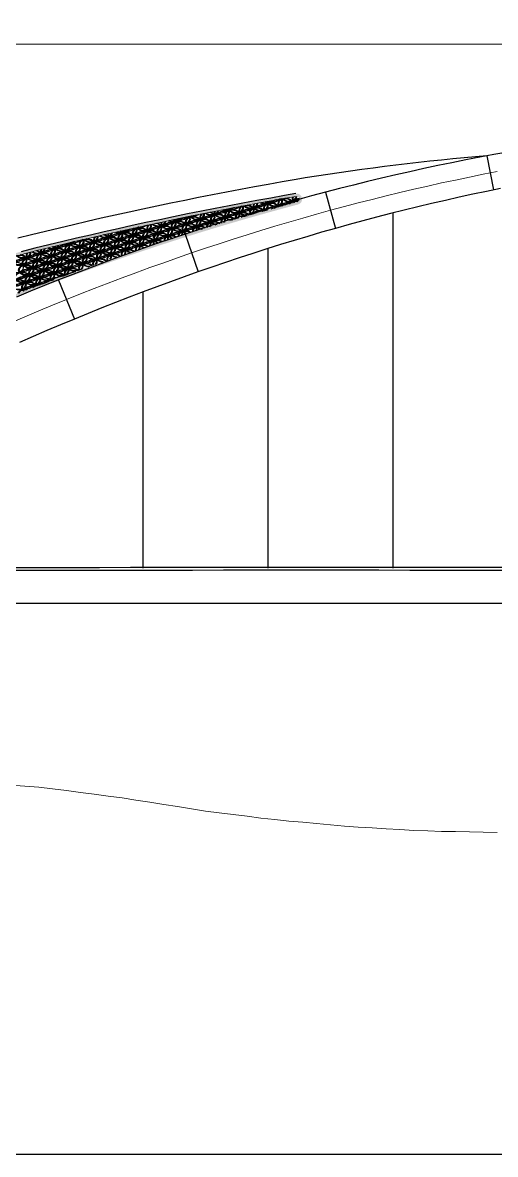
# Model space of a CAD drawing. Extents: x 1767995 to 4174245, y 542814 to 862564.
# Drawn here: x 3923178 to 3957203, y 542814 to 624309 of the extents above; entities that cross this region are included whole.
import ezdxf

# ---------------------------------------------------------------- set-up
doc = ezdxf.new("R2010")
doc.units = 0
doc.header["$LTSCALE"] = 3500
doc.layers.get('Defpoints').update_dxf_attribs({"color": 8})
for name, color, linetype, lineweight in [('1粗实线', 1, 'Continuous', 30), ('5文本', 7, 'Continuous', 15), ('文字', 7, 'Continuous', 15), ('标注', 3, 'Continuous', 18), ('桥 构造粗实', 1, 'Continuous', 30), ('细实线', 7, 'Continuous', 15)]:
    doc.layers.add(name, color=color, linetype=linetype, lineweight=lineweight)

# ---------------------------------------------------------------- blocks, each defined once
blk = doc.blocks.new('332323')
at = {"color": 8}
for centre, major_axis, start_param, end_param in [((58066, 26996), (-550, 0), 6.749045, 9.431613), ((58066, 26996), (-500, 0), 6.771222, 9.426272), ((58818, 26805), (550, 0), 2.750553, 3.888185), ((58818, 26805), (500, 0), 2.674876, 3.928611), ((53213, 25849), (550, 0), 2.978707, 6.98618), ((53213, 25849), (500, 0), 2.93138, 7.032998), ((53486, 26375), (550, 0), 4.282046, 5.679137), ((53486, 26375), (500, 0), 4.411051, 5.551009), ((53965, 25658), (550, 0), 5.641544, 10.859477), ((54238, 26184), (550, 0), 3.332566, 6.621307), ((54238, 26184), (500, 0), 3.324701, 6.628722), ((53553, 27212), (-1697, 0), 1.707987, 2.243992), ((53201, 27741), (2505, 0), -1.335396, -0.986424), ((55276, 24627), (-2505, 0), -1.114623, -0.933532), ((54923, 25155), (1697, 0), 2.098681, 2.30627), ((54990, 25992), (-550, 0), 11.684821, 14.216186), ((54990, 25992), (-500, 0), 3.141593, 9.424778), ((55675, 24964), (-1697, 0), -1.433605, -0.835323), ((56027, 24435), (-2505, 0), -1.335396, -0.933532), ((54305, 27021), (-1697, 0), 1.707987, 2.30627), ((53953, 27550), (2505, 0), -1.335396, -0.933532), ((55264, 26519), (550, 0), 3.688178, 6.253846), ((55264, 26519), (500, 0), 3.717911, 6.224514), ((54990, 25992), (-550, 0), 8.55257, 10.827283), ((55742, 25801), (550, 0), 0.404951, 3.504301), ((55742, 25801), (500, 0), 0.407344, 3.501691), ((56015, 26327), (-550, 0), 5.963308, 10.25501), ((56015, 26327), (-500, 0), 5.896468, 10.32155), ((56701, 25299), (1697, 0), 1.707987, 2.30627), ((57053, 24770), (-2505, 0), -1.335396, -0.933532), ((55330, 27356), (-1697, 0), 1.707987, 2.30627), ((54978, 27884), (2505, 0), -1.335396, -0.933532), ((56289, 26853), (-550, 0), 7.248337, 8.966485), ((56289, 26853), (500, 0), 4.196585, 5.735183), ((56767, 26136), (-550, 0), 3.421968, 6.754118), ((56767, 26136), (-500, 0), 3.412654, 6.763137), ((57452, 25107), (1697, 0), 1.707987, 2.30627), ((57805, 24578), (-2505, 0), -1.335396, -0.933532), ((57041, 26662), (-550, 0), 6.364551, 9.842564), ((57041, 26662), (-500, 0), 6.347139, 9.859718), ((58078, 25104), (2505, 0), 1.806196, 2.208061), ((56356, 27690), (1697, 0), -1.433605, -0.835323), ((56003, 28219), (-2505, 0), 1.806196, 2.208061), ((57726, 25633), (-1697, 0), -1.208101, -0.835323), ((55730, 27693), (2505, 0), -1.138923, -0.933532), ((56082, 27164), (-1697, 0), 2.124604, 2.30627), ((57519, 25944), (-550, 0), 4.567697, 5.603435), ((57519, 25944), (-500, 0), 4.78709, 5.384095), ((57792, 26470), (550, 0), 1.981752, 3.739141), ((57792, 26470), (500, 0), 0.113913, 3.762021), ((58478, 25442), (1697, 0), 1.707987, 2.30627), ((58830, 24913), (-2505, 0), -1.335396, -0.933532), ((57107, 27499), (1697, 0), -1.433605, -0.835323), ((56755, 28028), (-2505, 0), 1.806196, 2.208061), ((57792, 26470), (550, 0), 0.137196, 1.656144), ((58544, 26279), (-550, 0), 4.380805, 5.834862), ((58544, 26279), (-500, 0), 4.441261, 5.722083), ((59503, 25776), (1697, 0), 2.00337, 2.30627), ((59855, 25248), (-2505, 0), -1.134227, -0.933532), ((57780, 28362), (-2505, 0), 1.806196, 1.987876), ((58133, 27834), (-1697, 0), 1.707987, 1.96855), ((49385, 25037), (550, 0), 2.881905, 7.123813), ((49385, 25037), (500, 0), 2.819332, 7.186386), ((49659, 25563), (-550, 0), 7.273719, 9.01036), ((49659, 25563), (-500, 0), 7.361299, 8.922859), ((50410, 25371), (550, 0), 3.20703, 6.787162), ((50410, 25371), (500, 0), 3.184631, 6.810005), ((51096, 24343), (1697, 0), 1.707987, 2.30627), ((51448, 23814), (-2505, 0), -1.335396, -0.933532), ((49725, 26400), (-1697, 0), 1.707987, 2.30627), ((49373, 26929), (-2505, 0), 1.806196, 2.208061), ((51162, 25180), (-550, 0), 3.141593, 9.424778), ((51162, 25180), (-500, 0), 3.141593, 9.424778), ((50684, 25898), (-550, 0), 7.833341, 8.43845), ((51847, 24151), (1697, 0), 1.707987, 2.30627), ((52200, 23622), (-2505, 0), -1.335396, -0.933532), ((50477, 26208), (1697, 0), -1.433605, -0.835323), ((50125, 26737), (2505, 0), -1.335396, -0.933532), ((51436, 25706), (-550, 0), 6.661509, 9.60451), ((51436, 25706), (-500, 0), 6.67138, 9.594978), ((50751, 26735), (-1697, 0), 1.707987, 2.071403), ((50398, 27263), (-2505, 0), 1.806196, 1.995935), ((52473, 24149), (-2505, 0), -0.961838, -0.933532), ((52121, 24677), (-1697, 0), -0.86841, -0.835323), ((51914, 24988), (-550, 0), 9.020151, 13.794653), ((51914, 24988), (-500, 0), 8.906648, 13.908156), ((52188, 25515), (-550, 0), 5.70348, 10.554802), ((52188, 25515), (500, 0), 2.436755, 7.537457), ((52873, 24486), (-1697, 0), -1.433605, -0.835323), ((53225, 23957), (2505, 0), 1.806196, 2.208061), ((51502, 26543), (-1697, 0), 1.707987, 2.30627), ((51150, 27072), (-2505, 0), 1.806196, 2.208061), ((52461, 26041), (-550, 0), 6.997799, 9.25717), ((52461, 26041), (-500, 0), 7.045415, 9.209914), ((52939, 25323), (-550, 0), 8.923104, 13.876452), ((52939, 25323), (-500, 0), 8.782507, 14.017048), ((53624, 24294), (1697, 0), 1.707987, 2.30627), ((53977, 23766), (-2505, 0), -1.335396, -0.933532), ((52254, 26352), (-1697, 0), 1.707987, 2.30627), ((51902, 26880), (2505, 0), -1.335396, -0.933532), ((53898, 24821), (-1697, 0), -1.433605, -0.835323), ((54250, 24292), (2505, 0), 1.806196, 2.208061), ((52528, 26878), (-1697, 0), 1.707987, 2.30627), ((52175, 27407), (-2505, 0), 1.806196, 2.208061), ((53691, 25131), (550, 0), 0.605195, 3.336285), ((53691, 25131), (500, 0), 0.626419, 3.314972), ((53965, 25658), (500, 0), 5.434, 11.067021), ((54650, 24629), (-1697, 0), -1.433605, -0.835323), ((55002, 24100), (-2505, 0), -1.335396, -0.933532), ((53279, 26686), (-1697, 0), 1.707987, 2.30627), ((52927, 27215), (-2505, 0), 1.806196, 2.208061), ((54716, 25466), (550, 0), 0.512946, 3.412491), ((54716, 25466), (500, 0), 0.525435, 3.399852), ((55402, 24438), (1697, 0), 1.85612, 2.06308), ((56427, 24772), (-1697, 0), -1.433605, -0.909003), ((56779, 24243), (2505, 0), 1.806196, 2.135881), ((54704, 27358), (-2505, 0), 2.18416, 2.208061), ((55057, 26829), (1697, 0), -0.860795, -0.835323), ((56494, 25609), (550, 0), 1.842363, 2.061287), ((55730, 27693), (2505, 0), -1.335396, -1.251519), ((56082, 27164), (-1697, 0), 1.707987, 1.768451), ((45557, 24224), (-550, 0), 6.094327, 10.234607), ((45557, 24224), (-500, 0), 6.038813, 10.290619), ((45831, 24750), (550, 0), 4.186087, 5.854132), ((45831, 24750), (500, 0), 4.280299, 5.759529), ((46583, 24559), (-550, 0), 6.372026, 9.945452), ((46583, 24559), (-500, 0), 6.349898, 9.967849), ((47268, 23530), (1697, 0), 1.707987, 2.30627), ((47620, 23001), (-2505, 0), -1.335396, -0.933532), ((45897, 25587), (-1697, 0), 1.707987, 2.30627), ((45545, 26116), (-2505, 0), 1.806196, 2.208061), ((47334, 24367), (-550, 0), 3.141593, 9.424778), ((46856, 25085), (-550, 0), 7.80659, 8.503155), ((47334, 24367), (-500, 0), 3.141593, 9.424778), ((48019, 23339), (-1697, 0), -1.433605, -0.835323), ((48372, 22810), (-2505, 0), -1.335396, -0.933532), ((46649, 25396), (-1697, 0), 1.707987, 2.30627), ((46297, 25925), (2505, 0), -1.335396, -0.933532), ((47608, 24894), (-550, 0), 6.643851, 9.662462), ((47608, 24894), (-500, 0), 6.649837, 9.656655), ((46923, 25922), (1697, 0), -1.433605, -1.009553), ((46570, 26451), (-2505, 0), 1.806196, 2.050687), ((48645, 23336), (-2505, 0), -0.978329, -0.933532), ((48293, 23865), (1697, 0), 2.254888, 2.30627), ((48360, 24702), (550, 0), 2.482455, 7.5337), ((48360, 24702), (500, 0), 2.322454, 7.693701), ((49045, 23673), (-1697, 0), -1.433605, -0.835323), ((49397, 23145), (2505, 0), 1.806196, 2.208061), ((47674, 25731), (-1697, 0), 1.707987, 2.30627), ((47322, 26259), (-2505, 0), 1.806196, 2.208061), ((48633, 25228), (-550, 0), 6.932528, 9.362706), ((48633, 25228), (-500, 0), 6.969709, 9.325653), ((49111, 24510), (-550, 0), 3.141593, 9.424778), ((49111, 24510), (-500, 0), 3.141593, 9.424778), ((49797, 23482), (1697, 0), 1.707987, 2.30627), ((50149, 22953), (-2505, 0), -1.335396, -0.933532), ((48426, 25539), (-1697, 0), 1.707987, 2.30627), ((48074, 26068), (2505, 0), -1.335396, -0.933532), ((50070, 24008), (1697, 0), 1.707987, 2.30627), ((50422, 23479), (-2505, 0), -1.335396, -0.933532), ((48700, 26065), (-1697, 0), 1.707987, 2.30627), ((48348, 26594), (-2505, 0), 1.806196, 2.208061), ((49863, 24319), (550, 0), 5.988725, 10.573081), ((49863, 24319), (500, 0), 5.896943, 10.664863), ((50548, 23290), (1697, 0), 1.707987, 2.30627), ((50901, 22762), (-2505, 0), -1.335396, -0.933532), ((49178, 25347), (-1697, 0), 1.707987, 2.30627), ((48826, 25876), (-2505, 0), 1.806196, 2.208061), ((50822, 23817), (-1697, 0), -1.433605, -0.835323), ((51174, 23288), (-2505, 0), -1.335396, -0.933532), ((49452, 25874), (1697, 0), -1.433605, -0.835323), ((49099, 26403), (-2505, 0), 1.806196, 2.208061), ((50615, 24127), (550, 0), 0.786803, 3.201991), ((50615, 24127), (500, 0), 0.82559, 3.163307), ((50889, 24654), (550, 0), 5.945793, 10.60097), ((50889, 24654), (-500, 0), 8.98814, 13.841809), ((51574, 23625), (-1697, 0), -1.433605, -0.835323), ((51926, 23096), (-2505, 0), -1.335396, -0.933532), ((50203, 25682), (-1697, 0), 1.707987, 2.30627), ((49851, 26211), (-2505, 0), 1.806196, 2.208061), ((51640, 24462), (-550, 0), 3.884103, 6.372245), ((51640, 24462), (-500, 0), 3.918643, 6.337744), ((52599, 23960), (-1697, 0), -1.433605, -0.835323), ((52951, 23431), (2505, 0), 1.806196, 2.208061), ((51229, 26017), (1697, 0), -1.433605, -0.835323), ((50876, 26546), (2505, 0), -1.335396, -0.933532), ((52666, 24797), (-550, 0), 3.823409, 6.417165), ((52666, 24797), (500, 0), 0.710434, 3.246929), ((41729, 23412), (-550, 0), 6.317521, 10.050211), ((42003, 23938), (-550, 0), 7.608156, 8.753099), ((42003, 23938), (-500, 0), 7.789871, 8.571384), ((42755, 23746), (-550, 0), 6.540591, 9.816202), ((42755, 23746), (500, 0), 3.392062, 6.681612), ((42069, 24775), (1697, 0), -1.433605, -0.863899), ((41717, 25304), (2505, 0), -1.335396, -0.958759), ((43792, 22189), (2505, 0), 2.044672, 2.208061), ((43440, 22718), (-1697, 0), -1.008124, -0.835323), ((43506, 23555), (-550, 0), 5.263471, 11.087552), ((43506, 23555), (-500, 0), 3.141593, 9.424778), ((44192, 22526), (1697, 0), 1.707987, 2.30627), ((44544, 21997), (-2505, 0), -1.335396, -0.933532), ((42821, 24583), (-1697, 0), 1.707987, 2.30627), ((42469, 25112), (2505, 0), -1.335396, -0.933532), ((43780, 24081), (-550, 0), 6.771282, 9.574585), ((43780, 24081), (-500, 0), 6.788119, 9.557745), ((44532, 23889), (550, 0), 2.63637, 7.421199), ((44532, 23889), (500, 0), 2.521513, 7.536056), ((45217, 22861), (1697, 0), 1.707987, 2.30627), ((45569, 22332), (-2505, 0), -1.335396, -0.933532), ((43847, 24918), (-1697, 0), 1.707987, 2.30627), ((43494, 25447), (-2505, 0), 1.806196, 2.208061), ((44805, 24416), (550, 0), 3.882573, 6.169071), ((44805, 24416), (500, 0), 3.92827, 6.123279), ((45969, 22669), (1697, 0), 1.707987, 2.30627), ((46321, 22141), (-2505, 0), -1.335396, -0.933532), ((44598, 24726), (-1697, 0), 1.707987, 2.30627), ((44246, 25255), (2505, 0), -1.335396, -0.933532), ((46242, 23196), (1697, 0), 1.707987, 2.30627), ((46595, 22667), (-2505, 0), -1.335396, -0.933532), ((44872, 25253), (1697, 0), -1.433605, -0.835323), ((44520, 25781), (-2505, 0), 1.806196, 2.208061), ((46035, 23506), (-550, 0), 3.141593, 9.424778), ((46035, 23506), (-500, 0), 3.141593, 9.424778), ((46720, 22478), (-1697, 0), -1.433605, -0.835323), ((47073, 21949), (-2505, 0), -1.335396, -0.933532), ((45350, 24535), (-1697, 0), 1.707987, 2.30627), ((44998, 25064), (2505, 0), -1.335396, -0.933532), ((46994, 23004), (-1697, 0), -1.433605, -0.835323), ((47346, 22475), (2505, 0), 1.806196, 2.208061), ((45624, 25061), (-1697, 0), 1.707987, 2.30627), ((45271, 25590), (-2505, 0), 1.806196, 2.208061), ((46787, 23315), (550, 0), 5.989936, 10.616389), ((46787, 23315), (500, 0), 5.893797, 10.712512), ((47061, 23841), (-550, 0), 3.141593, 9.424778), ((47061, 23841), (-500, 0), 3.141593, 9.424778), ((47746, 22812), (1697, 0), 1.707987, 2.30627), ((48098, 22284), (-2505, 0), -1.335396, -0.933532), ((46375, 24870), (-1697, 0), 1.707987, 2.30627), ((46023, 25398), (2505, 0), -1.335396, -0.933532), ((47812, 23650), (-550, 0), 9.151971, 13.722793), ((47812, 23650), (-500, 0), 9.061545, 13.813219), ((48498, 22621), (1697, 0), 1.707987, 2.30627), ((48850, 22092), (-2505, 0), -1.335396, -0.933532), ((47127, 24678), (-1697, 0), 1.707987, 2.30627), ((46775, 25207), (2505, 0), -1.335396, -0.933532), ((48771, 23147), (-1697, 0), -1.433605, -0.835323), ((49123, 22618), (2505, 0), 1.806196, 2.208061), ((47401, 25204), (1697, 0), -1.433605, -0.835323), ((47049, 25733), (-2505, 0), 1.806196, 2.208061), ((48564, 23458), (-550, 0), 3.966277, 6.336484), ((48564, 23458), (-500, 0), 4.007783, 6.295192), ((48838, 23984), (550, 0), 6.00992, 10.566824), ((48838, 23984), (500, 0), 5.920867, 10.655878), ((49523, 22956), (1697, 0), 1.707987, 2.30627), ((49875, 22427), (-2505, 0), -1.335396, -0.933532), ((48153, 25013), (1697, 0), -1.433605, -0.835323), ((47800, 25542), (-2505, 0), 1.806196, 2.208061), ((49590, 23793), (-550, 0), 3.955858, 6.331597), ((49590, 23793), (-500, 0), 3.99701, 6.290608), ((38927, 22934), (550, 0), 3.708231, 6.403889), ((38927, 22934), (500, 0), 3.73062, 6.381344), ((39679, 22742), (-550, 0), 5.839039, 10.551346), ((39679, 22742), (-500, 0), 5.7331, 10.658172), ((40364, 21714), (1697, 0), 1.707987, 2.30627), ((40716, 21185), (-2505, 0), -1.335396, -0.933532), ((38993, 23771), (-1697, 0), 1.707987, 2.30627), ((38641, 24300), (2505, 0), -1.335396, -0.933532), ((39952, 23268), (-550, 0), 7.051227, 9.333183), ((39952, 23268), (-500, 0), 7.097119, 9.287008), ((40704, 23077), (-550, 0), 6.089678, 10.289143), ((40704, 23077), (-500, 0), 6.029961, 10.349186), ((41389, 22048), (-1697, 0), -1.433605, -0.835323), ((41741, 21519), (-2505, 0), -1.335396, -0.933532), ((40019, 24105), (1697, 0), -1.433605, -0.835323), ((39666, 24634), (-2505, 0), 1.806196, 2.208061), ((40978, 23603), (550, 0), 4.146889, 5.943022), ((40978, 23603), (500, 0), 4.228591, 5.860699), ((42141, 21857), (1697, 0), 1.707987, 2.30627), ((42493, 21328), (-2505, 0), -1.335396, -0.933532), ((40770, 23914), (-1697, 0), 1.707987, 2.30627), ((40418, 24443), (-2505, 0), 1.806196, 2.208061), ((41729, 23412), (-500, 0), 6.286721, 10.081165), ((42414, 22383), (1697, 0), 1.707987, 2.30627), ((42767, 21854), (-2505, 0), -1.335396, -0.933532), ((41044, 24440), (1697, 0), -1.433605, -0.835323), ((40692, 24969), (2505, 0), -1.335396, -0.933532), ((42207, 22694), (-550, 0), 3.141593, 9.424778), ((42207, 22694), (-500, 0), 3.141593, 9.424778), ((42893, 21665), (1697, 0), 1.707987, 2.30627), ((43245, 21136), (-2505, 0), -1.335396, -0.933532), ((41522, 23722), (1697, 0), -1.433605, -0.835323), ((41170, 24251), (2505, 0), -1.335396, -0.933532), ((42481, 23220), (-550, 0), 3.141593, 9.424778), ((42481, 23220), (-500, 0), 3.141593, 9.424778), ((43166, 22191), (-1697, 0), -1.433605, -0.835323), ((43518, 21663), (-2505, 0), -1.335396, -0.933532), ((41796, 24249), (-1697, 0), 1.707987, 2.30627), ((41444, 24777), (-2505, 0), 1.806196, 2.208061), ((42959, 22502), (-550, 0), 3.141593, 9.424778), ((42959, 22502), (-500, 0), 3.141593, 9.424778), ((43233, 23028), (-550, 0), 3.141593, 9.424778), ((43918, 22000), (-1697, 0), -1.433605, -0.835323), ((44270, 21471), (2505, 0), 1.806196, 2.208061), ((42548, 24057), (-1697, 0), 1.707987, 2.30627), ((42195, 24586), (-2505, 0), 1.806196, 2.208061), ((43985, 22837), (-550, 0), 3.141593, 9.424778), ((43985, 22837), (-500, 0), 3.141593, 9.424778), ((44670, 21808), (1697, 0), 1.707987, 2.30627), ((45022, 21280), (-2505, 0), -1.335396, -0.933532), ((43299, 23866), (-1697, 0), 1.707987, 2.30627), ((42947, 24394), (2505, 0), -1.335396, -0.933532), ((44943, 22335), (-1697, 0), -1.433605, -0.835323), ((45296, 21806), (2505, 0), 1.806196, 2.208061), ((43573, 24392), (-1697, 0), 1.707987, 2.30627), ((43221, 24921), (-2505, 0), 1.806196, 2.208061), ((44736, 22645), (550, 0), 5.878476, 10.756975), ((44736, 22645), (500, 0), 5.750265, 10.885186), ((45695, 22143), (-1697, 0), -1.433605, -0.835323), ((46047, 21614), (-2505, 0), -1.335396, -0.933532), ((44325, 24200), (-1697, 0), 1.707987, 2.30627), ((43972, 24729), (-2505, 0), 1.806196, 2.208061), ((45488, 22454), (550, 0), 0.756413, 3.307982), ((45488, 22454), (500, 0), 0.787493, 3.277188), ((45762, 22980), (550, 0), 5.947139, 10.673794), ((45762, 22980), (500, 0), 5.83964, 10.781293), ((46447, 21952), (1697, 0), 1.707987, 2.30627), ((46799, 21423), (-2505, 0), -1.335396, -0.933532), ((45076, 24009), (-1697, 0), 1.707987, 2.30627), ((44724, 24538), (2505, 0), -1.335396, -0.933532), ((46513, 22789), (-550, 0), 3.936782, 6.396044), ((46513, 22789), (-500, 0), 3.97308, 6.360022), ((47472, 22286), (-1697, 0), -1.433605, -0.835323), ((47824, 21757), (2505, 0), 1.806196, 2.208061), ((46102, 24343), (1697, 0), -1.433605, -0.835323), ((45750, 24872), (-2505, 0), 1.806196, 2.208061), ((47539, 23123), (550, 0), 0.818177, 3.216525), ((47539, 23123), (500, 0), 0.858022, 3.176932), ((38380, 21881), (-550, 0), 3.141593, 9.424778), ((38653, 22407), (-550, 0), 5.514242, 10.887587), ((38653, 22407), (-500, 0), 3.141593, 9.424778), ((39338, 21379), (1697, 0), 1.707987, 2.30627), ((39691, 20850), (-2505, 0), -1.335396, -0.933532), ((37968, 23436), (1697, 0), -1.433605, -0.835323), ((37616, 23965), (-2505, 0), 1.806196, 2.208061), ((40090, 21187), (-1697, 0), -1.433605, -0.835323), ((40442, 20659), (2505, 0), 1.806196, 2.208061), ((38720, 23245), (-1697, 0), 1.707987, 2.30627), ((38367, 23773), (-2505, 0), 1.806196, 2.208061), ((40157, 22024), (-550, 0), 3.141593, 9.424778), ((40157, 22024), (-500, 0), 3.141593, 9.424778), ((40842, 20996), (1697, 0), 1.707987, 2.30627), ((41194, 20467), (-2505, 0), -1.335396, -0.933532), ((39471, 23053), (-1697, 0), 1.707987, 2.30627), ((39119, 23582), (2505, 0), -1.335396, -0.933532), ((41115, 21522), (1697, 0), 1.707987, 2.30627), ((41468, 20993), (-2505, 0), -1.335396, -0.933532), ((39745, 23579), (1697, 0), -1.433605, -0.835323), ((39393, 24108), (-2505, 0), 1.806196, 2.208061), ((41867, 21331), (-1697, 0), -1.433605, -0.835323), ((42219, 20802), (-2505, 0), -1.335396, -0.933532), ((40497, 23388), (1697, 0), -1.433605, -0.835323), ((40145, 23916), (-2505, 0), 1.806196, 2.208061), ((41934, 22168), (-500, 0), 3.141593, 9.424778), ((42619, 21139), (-1697, 0), -1.433605, -0.835323), ((42971, 20610), (-2505, 0), -1.335396, -0.933532), ((41249, 23196), (-1697, 0), 1.707987, 2.30627), ((40896, 23725), (-2505, 0), 1.806196, 2.208061), ((42686, 21976), (-550, 0), 8.758485, 14.188871), ((42686, 21976), (-500, 0), 3.141593, 9.424778), ((43371, 20947), (1697, 0), 1.707987, 2.30627), ((43723, 20419), (-2505, 0), -1.335396, -0.933532), ((42000, 23005), (1697, 0), -1.433605, -0.835323), ((41648, 23533), (2505, 0), -1.335396, -0.933532), ((43644, 21474), (-1697, 0), -1.433605, -0.835323), ((43997, 20945), (2505, 0), 1.806196, 2.208061), ((42274, 23531), (1697, 0), -1.433605, -0.835323), ((41922, 24060), (2505, 0), -1.335396, -0.933532), ((43437, 21785), (-550, 0), 3.776077, 6.600486), ((43437, 21785), (-500, 0), 3.792602, 6.584243), ((43711, 22311), (-550, 0), 8.91752, 14.015529), ((43711, 22311), (500, 0), 5.604909, 11.044955), ((44396, 21282), (-1697, 0), -1.433605, -0.835323), ((44748, 20753), (2505, 0), 1.806196, 2.208061), ((43026, 23339), (1697, 0), -1.433605, -0.835323), ((42673, 23868), (-2505, 0), 1.806196, 2.208061), ((44463, 22119), (-550, 0), 3.844214, 6.517943), ((44463, 22119), (500, 0), 0.727049, 3.352209), ((45421, 21617), (1697, 0), 1.707987, 2.30627), ((45774, 21088), (-2505, 0), -1.335396, -0.933532), ((44051, 23674), (-1697, 0), 1.707987, 2.30627), ((43699, 24203), (2505, 0), -1.335396, -0.933532), ((38858, 21163), (-550, 0), 3.141593, 9.424778), ((38858, 21163), (-500, 0), 3.141593, 9.424778), ((39543, 20135), (1697, 0), 1.707987, 2.30627), ((39895, 19606), (-2505, 0), -1.335396, -0.933532), ((38173, 22192), (-1697, 0), 1.707987, 2.30627), ((37820, 22721), (2505, 0), -1.335396, -0.933532), ((39816, 20661), (-1697, 0), -1.433605, -0.835323), ((40169, 20132), (-2505, 0), -1.335396, -0.933532), ((38446, 22718), (1697, 0), -1.433605, -0.835323), ((38094, 23247), (-2505, 0), 1.806196, 2.208061), ((39609, 20972), (-550, 0), 3.141593, 9.424778), ((39609, 20972), (-500, 0), 3.141593, 9.424778), ((40568, 20470), (1697, 0), 1.707987, 2.30627), ((40921, 19941), (-2505, 0), -1.335396, -0.933532), ((39198, 22527), (1697, 0), -1.433605, -0.835323), ((38846, 23056), (-2505, 0), 1.806196, 2.208061), ((40635, 21307), (-550, 0), 3.141593, 9.424778), ((40635, 21307), (-500, 0), 3.141593, 9.424778), ((41320, 20278), (1697, 0), 1.707987, 2.30627), ((41672, 19749), (-2505, 0), -1.335396, -0.933532), ((39950, 22335), (-1697, 0), 1.707987, 2.30627), ((39597, 22864), (2505, 0), -1.335396, -0.933532), ((41594, 20804), (1697, 0), 1.707987, 2.30627), ((41946, 20275), (-2505, 0), -1.335396, -0.933532), ((40223, 22861), (-1697, 0), 1.707987, 2.30627), ((39871, 23390), (-2505, 0), 1.806196, 2.208061), ((41387, 21115), (550, 0), 0.456202, 3.665524), ((41387, 21115), (500, 0), 0.453301, 3.668693), ((42072, 20087), (1697, 0), 1.722947, 2.30627), ((42424, 19558), (-2505, 0), -1.32132, -0.933532), ((42345, 20613), (-1697, 0), -1.433605, -0.835323), ((42698, 20084), (-2505, 0), -1.335396, -0.933532), ((40975, 22670), (1697, 0), -1.433605, -0.835323), ((40623, 23199), (-2505, 0), 1.806196, 2.208061), ((42412, 21450), (550, 0), 0.552383, 3.555243), ((42412, 21450), (500, 0), 0.559827, 3.548073), ((43097, 20421), (-1697, 0), -1.298906, -0.873652), ((43449, 19892), (-2505, 0), -1.191411, -0.979775), ((39269, 19609), (1697, 0), 1.707987, 2.30627), ((39622, 19080), (2505, 0), 1.806196, 2.208061), ((37899, 21666), (-1697, 0), 1.707987, 2.30627), ((37547, 22195), (-2505, 0), 1.806196, 2.208061), ((39336, 20446), (-550, 0), 3.358563, 7.074144), ((39336, 20446), (500, 0), 0.187842, 3.961956), ((40021, 19417), (1697, 0), 1.707987, 2.30627), ((40373, 18888), (-2505, 0), -1.335396, -0.933532), ((38651, 21474), (-1697, 0), 1.707987, 2.30627), ((38298, 22003), (2505, 0), -1.335396, -0.933532), ((40295, 19943), (-1697, 0), -1.433605, -0.835323), ((40647, 19415), (2505, 0), 1.806196, 2.208061), ((38924, 22001), (1697, 0), -1.433605, -0.835323), ((38572, 22529), (-2505, 0), 1.806196, 2.208061), ((40088, 20254), (-550, 0), 4.589448, 5.833816), ((40088, 20254), (-500, 0), 4.746736, 5.676527), ((40361, 20780), (550, 0), 0.345079, 3.790609), ((40361, 20780), (500, 0), 0.330237, 3.805718), ((41046, 19752), (-1697, 0), -1.433605, -0.835323), ((41399, 19223), (2505, 0), 1.806196, 2.208061), ((39676, 21809), (-1697, 0), 1.707987, 2.30627), ((39324, 22338), (2505, 0), -1.335396, -0.933532), ((41113, 20589), (-550, 0), 4.849945, 5.559332), ((40349, 22672), (-2505, 0), 1.806196, 1.891392), ((40701, 22144), (-1697, 0), 1.707987, 1.795282), ((39062, 19919), (-550, 0), 4.386417, 6.051679), ((39062, 19919), (-500, 0), 4.481756, 5.955386)]:
    blk.add_ellipse(centre, major_axis=major_axis, ratio=0.7, start_param=start_param, end_param=end_param, dxfattribs=at)
for centre, major_axis in [((48086, 24176), (550, 0)), ((48086, 24176), (500, 0)), ((50137, 24845), (550, 0)), ((50137, 24845), (500, 0)), ((44258, 23363), (550, 0)), ((44258, 23363), (500, 0)), ((45284, 23698), (550, 0)), ((45284, 23698), (500, 0)), ((46309, 24033), (550, 0)), ((46309, 24033), (500, 0)), ((40430, 22551), (550, 0)), ((40430, 22551), (500, 0)), ((41456, 22885), (550, 0)), ((41456, 22885), (500, 0)), ((43233, 23028), (500, 0)), ((45010, 23172), (550, 0)), ((45010, 23172), (500, 0)), ((39131, 21690), (550, 0)), ((39131, 21690), (500, 0)), ((39405, 22216), (550, 0)), ((39405, 22216), (500, 0)), ((40908, 21833), (550, 0)), ((40908, 21833), (500, 0)), ((41182, 22359), (550, 0)), ((41182, 22359), (500, 0)), ((41660, 21641), (550, 0)), ((41660, 21641), (500, 0)), ((41934, 22168), (550, 0)), ((39883, 21498), (550, 0)), ((39883, 21498), (500, 0)), ((38584, 20637), (550, 0)), ((38584, 20637), (500, 0))]:
    blk.add_ellipse(centre, major_axis=major_axis, ratio=0.7, dxfattribs=at)
blk = doc.blocks.new('gdfgdfg')
at = {"layer": '细实线'}
for p, q in [((208782, 24522), (209782, 24449)), ((209782, 24449), (210782, 24371)), ((210782, 24371), (211782, 24272)), ((211782, 24272), (212782, 24140)), ((212782, 24140), (213782, 24009)), ((213782, 24009), (214782, 23877)), ((214782, 23877), (215782, 23745)), ((215782, 23745), (216782, 23602)), ((216782, 23602), (217782, 23450)), ((217782, 23450), (218782, 23297)), ((218782, 23297), (219782, 23144)), ((219782, 23144), (220782, 22990)), ((220782, 22990), (221782, 22826)), ((221782, 22826), (222782, 22660)), ((222782, 22660), (223782, 22535)), ((223782, 22535), (224782, 22410)), ((224782, 22410), (225782, 22284)), ((225782, 22284), (226782, 22159)), ((226782, 22159), (227782, 22044)), ((227782, 22044), (228782, 21941)), ((228782, 21941), (229782, 21850)), ((229782, 21850), (230782, 21758)), ((230782, 21758), (231782, 21667)), ((231782, 21667), (232782, 21583)), ((232782, 21583), (233782, 21505)), ((233782, 21505), (234782, 21444)), ((234782, 21444), (235782, 21383)), ((235782, 21383), (236782, 21323)), ((236782, 21323), (237782, 21264)), ((237782, 21264), (238782, 21229)), ((238782, 21229), (239782, 21199)), ((239782, 21199), (240782, 21181)), ((240782, 21181), (241782, 21163)), ((241782, 21163), (242782, 21145)), ((242782, 21145), (243782, 21127))]:
    blk.add_line(p, q, dxfattribs=at)

msp = doc.modelspace()

# ---------------------------------------------------------------- hatches: boundary and pattern name
h = msp.add_hatch(color=8)
h.paths.add_polyline_path([(3869156.9, 588473.7), (3870155.4, 588937.3), (3871153.9, 589397), (3872152.4, 589852.7), (3873150.9, 590304.4), (3874149.4, 590752.1), (3875147.8, 591195.8), (3876146.3, 591635.5), (3877144.8, 592071.3), (3878143.2, 592503.1), (3879141.7, 592930.9), (3880140.1, 593354.7), (3881138.6, 593774.5), (3882137, 594190.4), (3883135.4, 594602.2), (3884133.9, 595010.1), (3885132.3, 595414), (3886130.7, 595813.9), (3887129.1, 596209.9), (3888127.5, 596601.8), (3889125.9, 596989.8), (3890124.2, 597373.8), (3891122.6, 597753.8), (3892121, 598129.8), (3893119.3, 598501.9), (3894117.7, 598870), (3895116, 599234), (3896114.4, 599594.1), (3897112.7, 599950.3), (3898111, 600302.4), (3899109.4, 600650.6), (3900107.7, 600994.7), (3901106, 601334.9), (3902104.3, 601671.2), (3903102.6, 602003.4), (3904100.9, 602331.7), (3905099.2, 602655.9), (3906097.4, 602976.2), (3907095.7, 603292.5), (3908094, 603604.9), (3909092.2, 603913.2), (3910090.5, 604217.6), (3911088.8, 604518), (3912087, 604814.4), (3913085.2, 605106.8), (3914083.5, 605395.3), (3915081.7, 605679.7), (3916079.9, 605960.2), (3917078.1, 606236.7), (3918076.3, 606509.3), (3919074.6, 606777.8), (3920072.8, 607042.4), (3921070.9, 607303), (3922069.1, 607559.6), (3923067.3, 607812.2), (3924065.5, 608060.9), (3925063.7, 608305.5), (3926061.8, 608546.2), (3927060, 608782.9), (3928058.2, 609015.7), (3929056.3, 609244.4), (3930054.5, 609469.2), (3931052.6, 609690), (3932050.8, 609906.8), (3933048.9, 610119.6), (3934047, 610328.5), (3935045.1, 610533.4), (3936043.3, 610734.3), (3937041.4, 610931.2), (3938039.5, 611124.1), (3939037.6, 611313.1), (3940035.7, 611498.1), (3941033.8, 611679.1), (3942031.9, 611856.1), (3942852.8, 611998.4, -0.9291183), (3942997.4, 611213.8), (3942945.6, 611200.2), (3941945.6, 610932.5), (3940945.6, 610658.4), (3939945.6, 610378), (3938945.6, 610091.2), (3937945.6, 609798.1), (3936945.6, 609498.7), (3935945.6, 609192.9), (3934945.6, 608880.8), (3933945.6, 608562.4), (3932945.6, 608237.6), (3931945.6, 607906.6), (3930945.6, 607569.1), (3929945.6, 607225.4), (3928945.6, 606875.3), (3927945.6, 606518.9), (3926945.6, 606156.1), (3925945.6, 605787.1), (3924945.6, 605411.7), (3923945.6, 605029.9), (3922945.6, 604641.9), (3921945.6, 604247.5), (3920945.6, 603846.8), (3919945.6, 603439.8), (3918945.6, 603026.4), (3917945.6, 602606.8), (3916945.6, 602180.8), (3915945.6, 601748.5), (3914945.6, 601309.8), (3913945.6, 600864.8), (3912945.6, 600413.6), (3911945.6, 599956), (3910945.6, 599492), (3909945.6, 599021.8), (3908945.6, 598545.2), (3907945.6, 598062.3), (3906945.6, 597573.1), (3905945.6, 597077.6), (3904945.6, 596575.8), (3903945.6, 596067.6), (3902945.6, 595553.1), (3901945.6, 595032.3), (3900945.6, 594505.2), (3899945.6, 593971.8), (3898945.6, 593432), (3897945.6, 592886), (3896945.6, 592333.6), (3895945.6, 591774.9), (3894945.6, 591209.9), (3893945.6, 590638.6), (3892945.6, 590061), (3891945.6, 589477), (3890945.6, 588886.7), (3889945.6, 588290.2), (3888945.6, 587687.3), (3887945.6, 587078.1), (3886945.6, 586462.6), (3886689.7, 586303.5), (3865950, 586114.4, -0.7595159), (3865736.4, 586854.8), (3866161.3, 587058.9), (3867159.8, 587534.5), (3868158.3, 588006.1)])
h.paths.add_polyline_path([(3886840.3, 586632.7), (3886631.7, 586502.9), (3865948.2, 586314.3, -0.7425297), (3865834.1, 586679.9), (3866247.6, 586878.4), (3867245.5, 587353.8), (3868243.5, 587825.1), (3869241.4, 588292.4), (3870239.3, 588755.8), (3871237.2, 589215.2), (3872235.1, 589670.6), (3873233, 590122), (3874230.9, 590569.4), (3875228.8, 591012.9), (3876226.6, 591452.4), (3877224.5, 591887.9), (3878222.3, 592319.4), (3879220.1, 592746.9), (3880218, 593170.4), (3881215.8, 593590), (3882213.6, 594005.6), (3883211.4, 594417.2), (3884209.2, 594824.8), (3885207, 595228.5), (3886204.7, 595628.1), (3887202.5, 596023.8), (3888200.2, 596415.5), (3889198, 596803.3), (3890195.7, 597187), (3891193.4, 597566.8), (3892191.1, 597942.5), (3893188.8, 598314.4), (3894186.5, 598682.2), (3895184.2, 599046), (3896181.9, 599405.9), (3897179.6, 599761.8), (3898177.2, 600113.7), (3899174.9, 600461.6), (3900172.5, 600805.6), (3901170.2, 601145.5), (3902167.8, 601481.5), (3903165.4, 601813.5), (3904163, 602141.5), (3905160.6, 602465.6), (3906158.2, 602785.7), (3907155.8, 603101.8), (3908153.4, 603413.9), (3909150.9, 603722), (3910148.5, 604026.2), (3911146, 604326.4), (3912143.6, 604622.6), (3913141.1, 604914.8), (3914138.6, 605203), (3915136.2, 605487.3), (3916133.7, 605767.6), (3917131.2, 606043.9), (3918128.7, 606316.2), (3919126.2, 606584.6), (3920123.6, 606849), (3921121.1, 607109.4), (3922118.6, 607365.8), (3923116, 607618.2), (3924113.5, 607866.7), (3925110.9, 608111.2), (3926108.4, 608351.7), (3927105.8, 608588.3), (3928103.2, 608820.8), (3929100.6, 609049.4), (3930098, 609274), (3931095.4, 609494.6), (3932092.8, 609711.3), (3933090.2, 609924), (3934087.6, 610132.7), (3935085, 610337.4), (3936082.4, 610538.1), (3937079.7, 610734.9), (3938077.1, 610927.7), (3939074.4, 611116.5), (3940071.8, 611301.4), (3941069.1, 611482.2), (3942066.5, 611659.1), (3942844.7, 611794, -1.0024675), (3942946.8, 611407.3), (3942894.4, 611393.6), (3941893.3, 611125.5), (3940892.1, 610851.1), (3939891, 610570.4), (3938889.9, 610283.3), (3937888.7, 609989.9), (3936887.6, 609690.1), (3935886.5, 609384), (3934885.4, 609071.6), (3933884.3, 608752.8), (3932883.2, 608427.7), (3931882.1, 608096.2), (3930881.1, 607758.5), (3929880, 607414.3), (3928878.9, 607063.9), (3927877.9, 606707.1), (3926876.8, 606344), (3925875.8, 605974.5), (3924874.7, 605598.7), (3923873.7, 605216.6), (3922872.7, 604828.2), (3921871.7, 604433.4), (3920870.7, 604032.3), (3919869.7, 603624.8), (3918868.7, 603211.1), (3917867.7, 602791), (3916866.7, 602364.6), (3915865.7, 601931.8), (3914864.7, 601492.8), (3913863.8, 601047.4), (3912862.8, 600595.6), (3911861.9, 600137.6), (3910860.9, 599673.2), (3909860, 599202.5), (3908859, 598725.5), (3907858.1, 598242.2), (3906857.2, 597752.5), (3905856.3, 597256.6), (3904855.4, 596754.3), (3903854.5, 596245.7), (3902853.6, 595730.7), (3901852.7, 595209.5), (3900851.9, 594681.9), (3899851, 594148), (3898850.1, 593607.8), (3897849.3, 593061.3), (3896848.4, 592508.4), (3895847.6, 591949.3), (3894846.8, 591383.8), (3893845.9, 590812), (3892845.1, 590233.9), (3891844.3, 589649.5), (3890843.5, 589058.7), (3889842.7, 588461.7), (3888841.9, 587858.3), (3887841.1, 587248.6)], flags=16)

# ---------------------------------------------------------------- linework, layer by layer
at = {"layer": '1粗实线'}
for points in [[(3883834, 584907.6, -0.0010736), (3910820.5, 585046.5), (3910835.1, 585046.6, -0.0032499), (4053829.4, 584546.1), (4053859.7, 584545.8, -0.0014157), (4087834, 584109.9, -0.0014134)], [(3883834, 584707.6, -0.0010736), (3910820.5, 584846.5), (3910835.1, 584846.6, -0.0032499), (4053829.4, 584346.1), (4053859.7, 584345.8, -0.0013324), (4085834, 583940.9, -0.0013324)], [(3883834, 582327.6, -0.0010736), (3910820.5, 582466.5), (3910835.1, 582466.6, -0.0032499), (4053829.4, 581966.1), (4053859.7, 581965.8, -0.0014157), (4087834, 581529.9)]]:
    msp.add_lwpolyline(points, format="xyb", dxfattribs=at)
at = {"layer": '5文本'}
msp.add_line((3692995, 622751.7, -0.3), (4174245, 622751.7, -0.3), dxfattribs=at)
at = {"layer": 'Defpoints', "elevation": -0.3}
msp.add_lwpolyline([(3692995, 862564.2), (4174245, 862564.2), (4174245, 542814.2), (3692995, 542814.2)], close=True, dxfattribs=at)
at = {"layer": '标注', "color": 8, "ltscale": 550}
msp.add_lwpolyline([(3957334, 613581.9), (3956334, 613387.2), (3955334, 613185.7), (3954334, 612977.4), (3953334, 612762.2), (3952334, 612540.2), (3951334, 612311.4), (3950334, 612075.7), (3949334, 611833.2), (3948334, 611583.9), (3947334, 611327.8), (3946334, 611064.8), (3945334, 610795), (3944334, 610518.4), (3943334, 610234.9), (3942334, 609944.6), (3941334, 609647.5), (3940334, 609343.5), (3939334, 609032.7), (3938334, 608715.1), (3937334, 608390.7), (3936334, 608059.4), (3935334, 607721.3), (3934334, 607376.3), (3933334, 607024.6), (3932334, 606666), (3931334, 606300.5), (3930334, 605928.3), (3929334, 605549.2), (3928334, 605163.3), (3927334, 604770.5), (3926334, 604370.9), (3925334, 603964.5), (3924334, 603551.3), (3923334, 603131.2), (3922334, 602704.3)], dxfattribs=at)
at = {"layer": '桥 构造粗实'}
for p, q in [((3956595.3, 614710.9), (3957072.7, 612258.2)), ((3944974, 612096.2), (3945693.9, 609493.9)), ((3949834, 610603.1), (3949834, 585024.7)), ((3934865.2, 609080.2), (3935802.7, 606362.4)), ((3940834, 608039.6), (3940834, 585026.8)), ((3925763.1, 605775.6), (3926904.8, 602966.3)), ((3931834, 604915.4), (3931834, 585021.4))]:
    msp.add_line(p, q, dxfattribs=at)
for points in [[(3958109.8, 614985.4), (3957100.1, 614804.7), (3956090.4, 614617), (3955080.5, 614422.5), (3954070.6, 614221), (3953060.7, 614012.7), (3952050.6, 613797.4), (3951040.5, 613575.2), (3950030.3, 613346.2), (3949020, 613110.2), (3948009.6, 612867.3), (3946999.2, 612617.6), (3945988.7, 612360.9), (3944978.2, 612097.3), (3943967.6, 611826.8), (3942956.9, 611549.4), (3941946.1, 611265.1), (3940935.4, 610973.9), (3939924.5, 610675.8), (3938913.6, 610370.7), (3937902.6, 610058.8), (3936891.6, 609740), (3935880.5, 609414.3), (3934869.4, 609081.6), (3933858.2, 608742.1), (3932847, 608395.7), (3931835.7, 608042.3), (3930824.4, 607682.1), (3929813.1, 607314.9), (3928801.7, 606940.9), (3927790.2, 606559.9), (3926778.7, 606172), (3925767.2, 605777.3), (3924755.7, 605375.6), (3923744.1, 604967), (3922732.5, 604551.6)], [(3943520.6, 613126.5), (3942861.1, 613014.8), (3941859.2, 612841.1), (3940857.3, 612663.4), (3939855.4, 612481.7), (3938853.5, 612296), (3937851.6, 612106.3), (3936849.7, 611912.7), (3935847.8, 611715), (3934846, 611513.3), (3933844.1, 611307.7), (3932842.2, 611098.1), (3931840.3, 610884.4), (3930838.5, 610666.8), (3929836.6, 610445.2), (3928834.8, 610219.6), (3927832.9, 609990), (3926831.1, 609756.4), (3925829.3, 609518.8), (3924827.4, 609277.2), (3923825.6, 609031.7), (3922823.8, 608782.1)], [(3957567.9, 612359), (3956577.6, 612157.3), (3955587.4, 611948.9), (3954597.3, 611733.7), (3953607.3, 611511.7), (3952617.4, 611283), (3951627.5, 611047.5), (3950637.7, 610805.3), (3949648, 610556.3), (3948658.3, 610300.5), (3947668.8, 610038), (3946679.2, 609768.8), (3945689.8, 609492.7), (3944700.4, 609210), (3943711.1, 608920.4), (3942721.8, 608624.1), (3941732.6, 608321.1), (3940743.5, 608011.3), (3939754.4, 607694.7), (3938765.4, 607371.4), (3937776.4, 607041.3), (3936787.5, 606704.5), (3935798.6, 606360.9), (3934809.8, 606010.6), (3933821, 605653.5), (3932832.2, 605289.6), (3931843.6, 604919), (3930854.9, 604541.7), (3929866.3, 604157.5), (3928877.7, 603766.6), (3927889.2, 603369), (3926900.7, 602964.6), (3925912.3, 602553.4), (3924923.9, 602135.5), (3923935.5, 601710.8), (3922947.2, 601279.4)], [(3942852.8, 611998.4), (3942031.9, 611856.1), (3941033.8, 611679.1), (3940035.7, 611498.1), (3939037.6, 611313.1), (3938039.5, 611124.1), (3937041.4, 610931.2), (3936043.3, 610734.3), (3935045.1, 610533.4), (3934047, 610328.5), (3933048.9, 610119.6), (3932050.8, 609906.8), (3931052.6, 609690), (3930054.5, 609469.2), (3929056.3, 609244.4), (3928058.2, 609015.7), (3927060, 608782.9), (3926061.8, 608546.2), (3925063.7, 608305.5), (3924065.5, 608060.9), (3923067.3, 607812.2)]]:
    msp.add_lwpolyline(points, dxfattribs=at)
at = {"layer": '桥 构造粗实', "color": 252, "lineweight": 15}
msp.add_lwpolyline([(3942879.7, 611800.1), (3942066.5, 611659.1), (3941069.1, 611482.2), (3940071.8, 611301.4), (3939074.4, 611116.5), (3938077.1, 610927.7), (3937079.7, 610734.9), (3936082.4, 610538.1), (3935085, 610337.4), (3934087.6, 610132.7), (3933090.2, 609924), (3932092.8, 609711.3), (3931095.4, 609494.6), (3930098, 609274), (3929100.6, 609049.4), (3928103.2, 608820.8), (3927105.8, 608588.3), (3926108.4, 608351.7), (3925110.9, 608111.2), (3924113.5, 607866.7), (3923116, 607618.2)], dxfattribs=at)
at = {"layer": '桥 构造粗实'}
msp.add_arc((3970479.4, 445393.8), 169885.4, 94.68783, 99.130792, dxfattribs=at)

# ---------------------------------------------------------------- block references
msp.add_blockref('332323', (3884296.8, 584801))
at = {"layer": '文字'}
msp.add_blockref('gdfgdfg', (3713552.5, 544874.9), dxfattribs=at)

doc.saveas('drawing.dxf')
